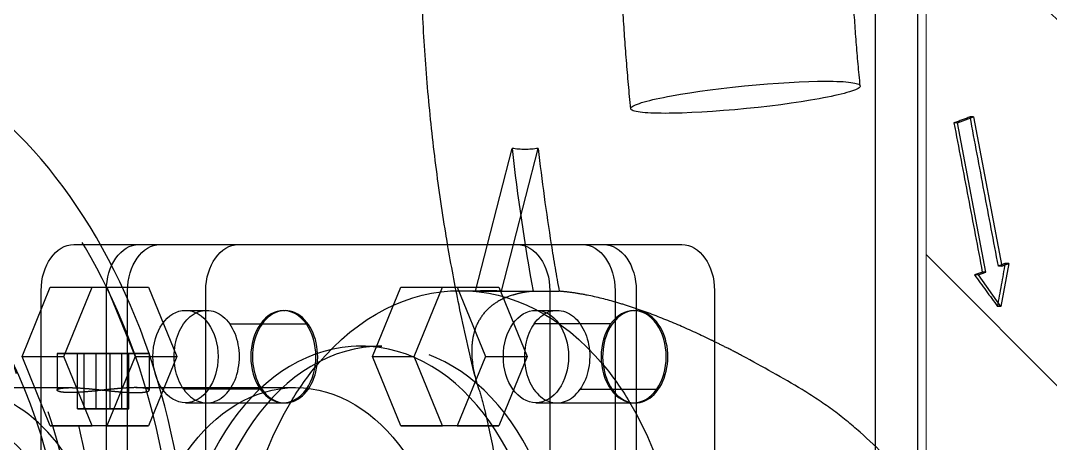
# Model space of a CAD drawing. Header units: millimetres. Extents: x -46397 to 283259, y -8690 to 23983.
# Drawn here: x -20332.2 to -20210.9, y 4625.2 to 4675 of the extents above; entities that cross this region are included whole.
import ezdxf
from ezdxf.enums import TextEntityAlignment as Align

# ---------------------------------------------------------------- set-up
doc = ezdxf.new("R2010")
doc.units = ezdxf.units.MM
doc.linetypes.add('CENTER', pattern=[2, 1.25, -0.25, 0.25, -0.25])
doc.linetypes.add('PHANTOM', pattern=[63.50000000000001, 31.75, -6.35, 6.35, -6.35, 6.35, -6.35])
doc.layers.add('DUONGTAM', color=1, linetype='CENTER', lineweight=0)
doc.styles.add('Tahoma', font='tahoma.ttf')
doc.styles.add('Text_nameplate', font='arial.ttf', dxfattribs={"width": 0.9, "height": 2.5})

# ---------------------------------------------------------------- blocks, each defined once
blk = doc.blocks.new('BO-1')
at = {"color": 251, "linetype": 'PHANTOM', "ltscale": 5, "extrusion": (6.890185696795332e-16, 1, 0)}
for p, q in [((599.9951631434087, 3233.614315796662), (599.9951631434087, 1733.614315796662)), ((604.9951631434087, 3233.614315796662), (604.9951631434087, 1733.614315796662))]:
    blk.add_line(p, q, dxfattribs=at)
at = {"color": 251, "linetype": 'PHANTOM', "ltscale": 5, "extrusion": (6.890185696795331e-16, 1, 0)}
for p, q in [((609.7045333707065, 2822.225881395327), (609.2698642614123, 2822.225881395327)), ((609.7045333707065, 2822.225881395327), (611.5687158720975, 2822.932271343791)), ((613.0344875221781, 2804.650200220738), (609.7045333707065, 2822.225881395327)), ((611.5687158720975, 2822.932271343791), (611.1826927296643, 2822.932271343791)), ((611.5687158720975, 2822.932271343791), (614.8986700235691, 2805.356590169202)), ((554.293608359556, 2807.905648649209), (557.2056566766696, 2819.220239782557)), ((557.3679856691451, 2807.905648649209), (560.2800339862879, 2819.220239782557)), ((505.5386755256623, 2807.905648649209), (508.6817903289921, 2807.905648649209)), ((508.6817903289921, 2807.905648649209), (557.8030897887074, 2807.905648649209)), ((513.2246187994606, 2807.905577529553), (565.4890330625349, 2807.905577529553)), ((515.7225503634545, 2807.905554415662), (565.5002410378074, 2807.905554415662)), ((524.9456822920474, 2807.905469072085), (577.2100965550926, 2807.905469072085)), ((552.8783282202494, 2802.406661554302), (554.293608359556, 2807.905648649209)), ((555.9527055298386, 2802.406661554302), (557.3679856691451, 2807.905648649209)), ((557.803114933311, 2807.905648649085), (565.4890582071093, 2807.90557752943)), ((565.5002410378074, 2807.905554415662), (567.9869646265288, 2807.905554415662)), ((567.9869897711033, 2807.905554415546), (577.2101216996962, 2807.905469071968)), ((614.8986700235691, 2805.35659016921), (614.5073380366957, 2805.35659016921)), ((615.7603892211919, 2805.683119239799), (614.799067310727, 2800.609474901325)), ((614.8986700235691, 2805.35659016921), (615.7603892211919, 2805.683119239806)), ((615.7603892211919, 2805.683119239799), (615.3331453128194, 2805.683119239799)), ((612.1727683245554, 2804.323671150142), (611.6945873183722, 2804.323671150142)), ((612.1727683245554, 2804.323671150142), (613.0344875221781, 2804.650200220746)), ((614.799067310727, 2800.609474901325), (612.1727683245554, 2804.323671150149)), ((613.0344875221781, 2804.650200220738), (612.6167384583387, 2804.650200220738)), ((499.4434662566637, 2794.720911557004), (502.7716150371998, 2802.873085470103)), ((501.6953367775714, 2728.557822561747), (501.6956787440577, 2802.470866040476)), ((502.7716150371998, 2802.873085470103), (507.6906187324494, 2802.873039953524)), ((502.7716150371998, 2802.873085470103), (509.4278371645196, 2802.873085470103)), ((504.3624699518841, 2794.720866040433), (507.6906187324494, 2802.873039953524)), ((507.6906187324494, 2802.873039953524), (514.3468408597691, 2802.873039953524)), ((509.3812800513988, 2728.557751442092), (509.3816220178851, 2802.470794920821)), ((509.4278371645196, 2802.873085470103), (511.2657600895618, 2802.873068463411)), ((509.4278371645196, 2802.873085470103), (512.7559105112741, 2794.720911557004)), ((511.2657600895618, 2802.873068463411), (514.3468408597691, 2802.873039953524)), ((511.8792116153927, 2728.557728328208), (511.879553581879, 2802.470771806937)), ((514.3468408597691, 2802.873039953524), (517.6749142065237, 2794.720866040425)), ((521.1023435439856, 2728.55764298463), (521.1026855104428, 2802.470686463359)), ((540.7477254110272, 2794.720911557004), (544.0758741915633, 2802.873085470103)), ((544.0758741915633, 2802.873085470103), (550.7320963188831, 2802.873085470103)), ((544.0758741915633, 2802.873085470103), (548.9948778868129, 2802.873039953524)), ((545.6667291062477, 2794.720866040433), (548.9948778868129, 2802.873039953524)), ((548.9948778868129, 2802.873039953524), (555.6511000141327, 2802.873039953524)), ((550.7320963188831, 2802.873085470103), (555.6511000141327, 2802.873039953524)), ((550.7320963188831, 2802.873085470103), (554.0601696656377, 2794.720911557004)), ((551.0780352622096, 2802.470686462559), (554.4321580289397, 2802.470655426154)), ((555.6511000141327, 2802.873039953524), (558.9791733608872, 2794.720866040425)), ((561.6460362811049, 2802.470866040476), (561.6456943146186, 2728.557822561747)), ((569.3319795549323, 2802.470794920828), (569.331637588446, 2728.557751442099)), ((571.8299111189262, 2802.470771806937), (571.82956915244, 2728.557728328215)), ((581.0530430474901, 2802.470686463359), (581.0527010810038, 2728.55764298463)), ((552.8783282202494, 2802.406661554295), (559.6783049636579, 2802.406598632679)), ((555.9527055298386, 2802.406661554295), (562.752682273247, 2802.406598632679)), ((518.7046856422385, 2800.155577529386), (521.2026172062033, 2800.155554415495)), ((530.2489723389153, 2800.133731719467), (530.441120920761, 2800.133729941478)), ((560.008944796602, 2800.155577529386), (562.5068763605668, 2800.155554415495)), ((571.5224877201836, 2800.133731719467), (571.7146363020292, 2800.133729941478)), ((614.799067310727, 2800.609474901325), (614.4089830898156, 2800.609474901325)), ((523.9276510247146, 2798.552858506617), (532.9586343714327, 2798.552774941029)), ((568.8127607695351, 2798.552774941029), (559.7817774227879, 2798.552858506617)), ((539.3569114226266, 2795.94905578969), (541.8548429866205, 2795.949032675806)), ((502.7715396034182, 2786.568737643906), (499.4434662566637, 2794.720911557004)), ((499.4434662566637, 2794.720911557004), (504.3624699518841, 2794.720866040433)), ((503.5625080493919, 2795.079796640163), (503.5624880972609, 2790.767318725823)), ((507.6905432986678, 2786.568692127334), (504.3624699518841, 2794.720866040425)), ((505.9664043116791, 2788.558050145014), (505.9664344851917, 2795.079789275489)), ((508.1851751942886, 2795.079789275489), (505.9664344851626, 2795.079789275489)), ((506.7785499490856, 2795.079771495574), (505.9664344851917, 2795.079789275489)), ((506.7785197755729, 2788.558032365105), (506.7785499490856, 2795.079771495581)), ((509.8094061220763, 2795.079753715665), (506.7785499490856, 2795.079771495581)), ((508.185145020776, 2788.558050145014), (508.1851751942886, 2795.079789275489)), ((508.1851751942886, 2795.079789275489), (511.2160313672794, 2795.079771495581)), ((512.7559105112741, 2794.720911557004), (509.427761730738, 2786.568737643913)), ((509.8093759485637, 2788.55801458519), (509.8094061220763, 2795.079753715665)), ((512.0281468311732, 2795.079753715665), (509.8094061220763, 2795.079753715665)), ((511.2160011937667, 2788.558032365105), (511.2160313672794, 2795.079771495581)), ((511.2160313672794, 2795.079771495574), (512.0281468312023, 2795.079753715658)), ((512.0281166576606, 2788.55801458519), (512.0281468311732, 2795.079753715665)), ((512.7559105112741, 2794.720911557004), (514.5153498220025, 2794.720895276547)), ((514.4320727451413, 2794.966960030379), (514.432053314813, 2790.767263188293)), ((514.432073266973, 2795.079746350978), (514.4320727451413, 2794.966960030379)), ((514.5153498220025, 2794.720895276547), (517.6749142065237, 2794.720866040433)), ((517.6749142065237, 2794.720866040433), (516.179524541978, 2791.05796590677)), ((544.0757987577817, 2786.568737643906), (540.7477254110272, 2794.720911557004)), ((540.7477254110272, 2794.720911557004), (545.6667291062768, 2794.720866040433)), ((548.9948024530313, 2786.568692127334), (545.6667291062768, 2794.720866040425)), ((554.0601696656377, 2794.720911557004), (550.7320208851015, 2786.568737643913)), ((554.0601696656377, 2794.720911557004), (558.9791733608872, 2794.720866040433)), ((558.9791733608872, 2794.720866040433), (555.6510245803511, 2786.568692127334)), ((491.5118692828401, 2791.058194161775), (505.154463904677, 2791.058067923976)), ((512.8403633991547, 2791.057996804728), (515.6562831478659, 2791.057970748425)), ((516.179524541978, 2791.05796590677), (514.3467654259875, 2786.568692127334)), ((515.6562831478659, 2791.057970748425), (531.6709228885302, 2791.057822561594)), ((527.5238379420189, 2790.866862411127), (518.4928545953007, 2790.866945976723)), ((565.2165027328592, 2790.866945976723), (574.2474860795774, 2790.866862411127)), ((518.7045850638533, 2789.286012312154), (530.2334999745653, 2789.285905632675)), ((521.217888413812, 2789.264250067831), (530.4410203423759, 2789.264164724246)), ((560.0088442182168, 2789.286012312154), (571.5377591289289, 2789.285905632675)), ((562.4914037950803, 2789.264250067831), (571.7145357236441, 2789.264164724246)), ((506.7785197755729, 2788.558032365105), (505.9664043116791, 2788.558050145021)), ((505.9664043116791, 2788.558050145014), (508.185145020776, 2788.558050145014)), ((509.8093759485637, 2788.55801458519), (506.7785197755729, 2788.558032365105)), ((508.185145020776, 2788.558050145014), (511.2160011937667, 2788.558032365105)), ((512.0281166576606, 2788.55801458519), (509.8093759485637, 2788.55801458519)), ((511.2160011937667, 2788.558032365105), (512.0281166576897, 2788.55801458519)), ((509.427761730738, 2786.568737643906), (502.7715396034182, 2786.568737643906)), ((502.7715396034182, 2786.568737643906), (507.6905432986678, 2786.568692127327)), ((514.3467654259875, 2786.568692127334), (507.6905432986678, 2786.568692127334)), ((509.427761730738, 2786.568737643906), (514.3467654259875, 2786.568692127327)), ((550.7320208851015, 2786.568737643906), (544.0757987577817, 2786.568737643906)), ((544.0757987577817, 2786.568737643906), (548.9948024530313, 2786.568692127327)), ((555.6510245803511, 2786.568692127334), (548.9948024530313, 2786.568692127334)), ((550.7320208851015, 2786.568737643906), (555.6510245803511, 2786.568692127327))]:
    blk.add_line(p, q, dxfattribs=at)
at = {"color": 251, "linetype": 'PHANTOM', "ltscale": 5}
for centre, major_axis, ratio, start_param, end_param in [((471.1438832480344, 2765.51490436836), (-0.0006084991956002776, -65.76086956422351), 0.7071067811714111, -1.570789783786966, 4.490080882379702), ((460.4312611030182, 2765.515003494522), (-0.0006286148553484898, -67.93478260767084), 0.707106781171373, -1.570789783786884, 4.712395523392702), ((471.1438832480344, 2765.514904368375), (-0.0006286148550644843, -67.9347826076701), 0.7071067811713899, 2.597233569913262e-14, 3.141592653589819), ((459.6149683373224, 2765.515011047854), (-0.0006084991799773386, -65.76086956422536), 0.7071067811713733, -1.570789783786884, 4.712395523392702), ((458.0777796825569, 2765.515025271784), (-0.0005978171597637182, -64.60645726415213), 0.7071067811713732, -1.570789783786884, 4.712395523392702), ((458.0777796825569, 2765.515025271784), (-0.0005670194641789456, -61.27813192063342), 0.7071067811713732, -1.570789783786884, 4.712395523392702), ((459.6149683373224, 2765.515011047854), (-0.0005707182605037352, -61.67786304708815), 0.707106781171373, -1.570789783786884, 4.712395523392702), ((584.7053146677499, 2825.240855549532), (-13.520364222643, -1.34355454706576), 0.0984056618659799, -0.7902874237086843, 5.492897883470902), ((468.8381002659153, 2765.514925704269), (-0.0004878051277504286, -52.71739130355257), 0.7071067811713732, -1.570789783786884, 4.712395523392702), ((468.8381002658862, 2765.514925704276), (-0.0004676894438830547, -50.54347826010788), 0.7071067811713733, -0.3621533011822278, 3.265440386558965), ((677.8961294520705, 2845.947759634499), (1.332471448834231e-13, 172.762092933991), 0.7071067811865474, 1.726127289017257, 1.825573311847291), ((680.9705067641335, 2845.947759635198), (1.403525722434758e-13, 172.7620929375493), 0.7071067811865471, 1.726127289018113, 1.79281544046712), ((680.9705067611358, 2845.947759634259), (1.367998585616767e-13, 172.7620929331974), 0.7071067811865471, 1.792815440467226, 1.825573311847029), ((544.9204705112788, 2765.514221698072), (16.48964317118618, 35.45891940119444), 0.6315235665455181, 6.509976985077053, 6.627691996971215), ((518.7046353530313, 2794.720794920777), (-5.028918842787923e-05, -5.434782608613668), 0.7071067811713732, 1.570802869802909, 7.853988176982496), ((530.2489220497082, 2794.698949110858), (5.028918766722167e-05, 5.434782608613924), 0.7071067811708088, -0.7825631895042777, 2.353372602293805), ((530.441070631583, 2794.698947332869), (5.028919412150323e-05, 5.434782608613152), 0.7071067811716998, -1.744403107262472, 3.315212520074476), ((560.0088945073949, 2794.720794920777), (-5.028918842787923e-05, -5.434782608613668), 0.7071067811713732, 1.570802869802909, 7.853988176982496), ((571.7145860128512, 2794.698947332869), (-5.028919361457539e-05, -5.434782608614602), 0.7071067811711693, -0.1736067804672476, 4.8860088468697), ((571.5224374310055, 2794.698949110858), (5.028919250512953e-05, 5.43478260861392), 0.7071067811708587, -2.353359516277426, 0.7825762755206567), ((521.2179387029901, 2794.699032676454), (-5.028918766855394e-05, -5.434782608612643), 0.7071067811711071, -0.7882200512966966, 2.359029464085991), ((530.2335502637725, 2794.720688241298), (-5.028918766722167e-05, -5.434782608613924), 0.7071067811708088, -0.7825631895042777, 2.353372602293805), ((562.4914540842583, 2794.699032676454), (-5.028919655833174e-05, -5.434782608613484), 0.7071067811715301, -2.359016378123754, 0.7882331372584597), ((571.5378094181069, 2794.720688241298), (-5.028919250512953e-05, -5.43478260861392), 0.7071067811708587, -2.353359516277426, 0.7825762755206567), ((491.511632923648, 2765.514715901296), (-0.0002363591805326111, -25.54347826048591), 0.7071067811714474, -0.03637033671137146, 4.712395523392632), ((530.441070631583, 2794.698947332862), (-5.028920306579298e-05, -5.434782608608599), 0.7071067811711308, 0.1736198664853528, 1.39718954632935), ((571.7145860128512, 2794.698947332862), (-5.02891998012932e-05, -5.434782608608627), 0.707106781171992, -1.397176460309948, -0.1736067804659509), ((489.5901471052202, 2765.514733681205), (-0.0002112145936223511, -22.82608695617791), 0.7071067811713393, 0.1489508395607219, 4.712395523392773)]:
    blk.add_ellipse(centre, major_axis=major_axis, ratio=ratio, start_param=start_param, end_param=end_param, dxfattribs=at)
at = {"color": 251, "linetype": 'PHANTOM', "ltscale": 5, "extrusion": (0, 0, -1)}
for centre, major_axis, ratio, start_param, end_param in [((505.5386503810587, 2802.470866040476), (5.028919766304557e-05, 5.434782608614279), 0.7071067811704644, -1.57080286980411, -6.543009213544337e-06), ((513.224593654857, 2802.470794920828), (5.028919766304557e-05, 5.434782608614279), 0.7071067811704644, -1.57080286980411, -6.543009213544337e-06), ((515.7225252188509, 2802.470771806937), (5.028919766304557e-05, 5.434782608614279), 0.7071067811704644, -1.57080286980411, -6.543009213544337e-06), ((524.9456571474439, 2802.470686463352), (5.028919766332545e-05, 5.434782608614279), 0.7071067811704644, -1.570802869803776, -6.543009214210471e-06), ((557.8030646441039, 2802.470866040469), (5.028920600171284e-05, 5.434782608616017), 0.7071067811725373, -6.543010298898366e-06, 1.570789783784263), ((565.4890330625349, 2802.47458672417), (5.711137373568608e-15, 5.430990805387411), 1.15745881410194e-06, 2.49525087752173e-26, 6.547575811133087e-06), ((565.4890079179313, 2802.470794920828), (5.028918027624997e-05, 5.434782608614118), 0.7071067811709507, -1.328714915871387e-12, 1.570789783785947), ((567.9869394819252, 2802.470771806937), (5.028919571178608e-05, 5.4347826086142), 0.7071067811725372, -6.543008952419882e-06, 1.570789783785944), ((577.2100965550926, 2802.474479933564), (-1.280508606533029e-12, 5.430989138520093), 1.157458932516786e-06, 2.102852975497872e-07, 6.757862448394877e-06), ((577.2100714105181, 2802.470686463352), (5.028917770381049e-05, 5.434782608615931), 0.7071067811709509, -6.705747068735946e-13, 1.57078978378694), ((551.0776932957233, 2765.514164723998), (0.0003419664916292483, 36.95652173856843), 0.7071067811714067, -0.7008437473929643, 0.7008306613765451), ((521.2025669170253, 2794.720771806886), (5.028919374280616e-05, 5.434782608613917), 0.7071067811716257, -2.359029464085901, 0.7882200512948927), ((562.5068260713888, 2794.720771806886), (5.028919857183223e-05, 5.434782608613077), 0.7071067811713778, -0.7882331372583353, 2.359016378122932), ((539.3566298031656, 2765.51427318146), (-0.000281619455193488, -30.43478260823654), 0.7071067811713732, -1.570802869802909, 4.712382437376677), ((541.8545613671595, 2765.514250067576), (0.000281619455193488, 30.43478260823654), 0.7071067811713732, -1.570802869802908, 4.712382437376678), ((508.9972906581825, 2795.079771495574), (-5.434782608792414, 2.514459426067833e-05), 4.626605343094385e-06, -0.7853981634081508, 3.022554735385153), ((508.9972906581825, 2795.079771495574), (5.434782608784816, -2.514459447994771e-05), 4.626605131377884e-06, -8.310951926659982e-11, 2.356194490104605), ((508.9972906587063, 2795.079771494926), (5.434782608278332, -2.51439450947099e-05), 4.626612218326503e-06, -0.1190379182774244, -6.471416458264656e-11), ((551.0776932952285, 2765.514164723926), (0.0003419672551251815, 36.95652173865835), 0.7071067811605489, -0.8699656654327956, -0.7008437474076411), ((551.0776932967419, 2765.514164724188), (-0.0003419652278241877, -36.95652173829834), 0.7071067811548082, -2.440761992189883, -2.271640074163077), ((531.6706865293381, 2765.514344301115), (-0.000236359181769064, -25.54347826048435), 0.7071067811714706, 2.83225954378315e-13, 3.141592653590076), ((531.6706865293381, 2765.514344301115), (0.0002363591843415034, 25.54347826048071), 0.7071067811711644, -4.263256414560601e-13, 1.570789783786422), ((551.0776932957233, 2765.514164723991), (0.0003419664860799094, 36.95652173856841), 0.707106781171411, -2.271640074187848, -0.8699656654182806), ((551.0776932957233, 2765.514164723991), (-0.0003419664860799094, -36.95652173856841), 0.707106781171411, -2.271640074187848, -0.8699656654182806)]:
    blk.add_ellipse(centre, major_axis=major_axis, ratio=ratio, start_param=start_param, end_param=end_param, dxfattribs=at)
at = {"color": 251, "linetype": 'PHANTOM', "ltscale": 5}
for points, knots in [([(571.1849504451384, 2823.897301002461), (570.9968029464071, 2825.790653762739), (570.8273756369017, 2827.687459984464), (570.5260653660807, 2831.486603662914), (570.3941824093636, 2833.388941088637), (570.1680418796896, 2837.197767631679), (570.0737843101961, 2839.104256717587), (569.9229525233677, 2842.920004179451), (569.8663783083612, 2844.829262523705), (569.7909480448288, 2848.649164189538), (569.7720919974963, 2850.559807479247), (569.77210083729, 2852.470450622608)], [1.431176529643346, 1.431176529643346, 1.431176529643346, 1.431176529643346, 1.459101797675257, 1.459101797675257, 1.487027065707167, 1.487027065707167, 1.514952333739078, 1.514952333739078, 1.542877601770988, 1.542877601770988, 1.570802869802899, 1.570802869802899, 1.570802869802899, 1.570802869802899]), ([(598.2256788904197, 2826.584410096588), (598.0553910217131, 2828.298039076177), (597.9019972762617, 2830.015292734901), (597.6291457750194, 2833.455607109838), (597.5096880204801, 2835.178667783676), (597.3048234549933, 2838.629148756071), (597.2194166449481, 2840.356569012456), (597.0827360982948, 2843.814317938432), (597.031462362298, 2845.544646566003), (596.9630972474988, 2849.006758506727), (596.9460058689583, 2850.738541777948), (596.9460138812428, 2852.470324899634)], [1.431176529643346, 1.431176529643346, 1.431176529643346, 1.431176529643346, 1.459101797675256, 1.459101797675256, 1.487027065707167, 1.487027065707167, 1.514952333739077, 1.514952333739077, 1.542877601770988, 1.542877601770988, 1.570802869802898, 1.570802869802898, 1.570802869802898, 1.570802869802898]), ([(549.6019192717795, 2807.905648649201), (549.5261559513165, 2808.350228593456), (549.4517333543045, 2808.79514941543), (548.9124684530543, 2812.080638312462), (548.500870265445, 2814.934260090766), (547.7871479585883, 2820.662007472176), (547.4850241003442, 2823.536132894577), (546.990480617329, 2829.29859957007), (546.7980611793755, 2832.186940571734), (546.6605687851552, 2835.079235512942)], [1.3343023061644, 1.3343023061644, 1.3343023061644, 1.3343023061644, 1.342713060838554, 1.342713060838554, 1.396365105618362, 1.396365105618362, 1.45001715039817, 1.45001715039817, 1.503669195177977, 1.503669195177977, 1.503669195177977, 1.503669195177977]), ([(609.2698642614123, 2822.225881395327), (609.8367371065833, 2819.296617481672), (610.3974270978943, 2816.367342457136), (611.5122471805953, 2810.508780619607), (612.0663814409636, 2807.579493814116), (612.6167384583387, 2804.650200220738)], [2.070565660435548e-07, 2.070565660435548e-07, 2.070565660435548e-07, 2.070565660435548e-07, 0.00837021429414093, 0.00837021429414093, 0.01674022153171581, 0.01674022153171581, 0.01674022153171581, 0.01674022153171581]), ([(614.5073380366957, 2805.35659016921), (613.9501772071817, 2808.285872085715), (613.3944903548982, 2811.215153171532), (612.2871269291209, 2817.073713083079), (611.7354441840725, 2820.002991912287), (611.1826927296643, 2822.932271343791)], [2.070551320720136e-07, 2.070551320720136e-07, 2.070551320720136e-07, 2.070551320720136e-07, 0.008370207767640806, 0.008370207767640806, 0.01674020848014954, 0.01674020848014954, 0.01674020848014954, 0.01674020848014954]), ([(615.4950818177895, 2742.315410760512), (617.943510998186, 2746.24470621561), (619.9813165033993, 2750.336416269366), (623.3822671706148, 2758.859352027965), (624.7201379165344, 2763.298711481006), (626.6736629104998, 2772.291408557318), (627.2890437790484, 2776.845357681229), (627.8224394871213, 2785.984071312935), (627.7403514879115, 2790.569062954205), (626.8753214944154, 2799.688393546753), (626.0925409389893, 2804.223008591337), (624.9430507702054, 2808.689466364176)], [0.8484503225358123, 0.8484503225358123, 0.8484503225358123, 0.8484503225358123, 1.057024726696185, 1.057024726696185, 1.272732453568598, 1.272732453568598, 1.488440180441011, 1.488440180441011, 1.704147907313424, 1.704147907313424, 1.919855634185836, 1.919855634185836, 1.919855634185836, 1.919855634185836]), ([(552.8292773776047, 2792.384463521234), (552.1455162054335, 2795.158725872516), (551.5159450616629, 2797.952586301272), (550.4557711537054, 2803.132737849639), (550.0094487378083, 2805.514261548739), (549.6019192717795, 2807.905648649201)], [1.235408971278939, 1.235408971278939, 1.235408971278939, 1.235408971278939, 1.289061016058747, 1.289061016058747, 1.3343023061644, 1.3343023061644, 1.3343023061644, 1.3343023061644]), ([(559.6783049636579, 2802.406598632686), (559.2320178776281, 2802.366338379649), (558.800343592593, 2802.306479956573), (557.9853987303213, 2802.150733392319), (557.6010231583787, 2802.054984374536), (556.5136171917839, 2801.717191959066), (555.8760593266634, 2801.424768700028), (555.0419822786062, 2800.89389453641), (554.7846144172654, 2800.701359802556), (554.3167812176107, 2800.293710854396), (554.1050752781448, 2800.077878851397), (553.5315035690728, 2799.397659914339), (553.230931112048, 2798.900688272694), (552.8884812686301, 2798.099860120314), (552.7924705422483, 2797.823649923729), (552.6350419079245, 2797.253959391328), (552.5737083360145, 2796.960225968575), (552.4404553303029, 2796.06536977935), (552.4179408745258, 2795.447354802735), (552.5211115540296, 2793.542258803489), (552.8160017187765, 2792.204717501762), (553.2932951567054, 2790.822570579793)], [0.04100053986358185, 0.04100053986358185, 0.04100053986358185, 0.04100053986358185, 0.04286927583543619, 0.04286927583543619, 0.04473801180729053, 0.04473801180729053, 0.04847548375099923, 0.04847548375099923, 0.05034421972285358, 0.05034421972285358, 0.05221295569470792, 0.05221295569470792, 0.05595042763841661, 0.05595042763841661, 0.05781916361027095, 0.05781916361027095, 0.0596878995821253, 0.0596878995821253, 0.063425371525834, 0.063425371525834, 0.0709003154132514, 0.0709003154132514, 0.0709003154132514, 0.0709003154132514]), ([(581.0530152817082, 2796.469354284371), (580.9210057596501, 2796.533932056231), (580.7889886385237, 2796.598179458448), (579.4224655899161, 2797.259673826255), (578.1870462287043, 2797.828126056124), (575.7128125667805, 2798.896237899721), (574.4740059291944, 2799.395980682003), (572.6117087669845, 2800.082864856977), (571.9904660659668, 2800.301133947335), (570.7651365236961, 2800.708349477009), (570.1587610026181, 2800.898165810879), (568.3591067169909, 2801.424000603355), (567.1851843279146, 2801.716642125608), (565.467230468872, 2802.056281166141), (564.8995575192675, 2802.153065667419), (563.8016239424178, 2802.307940226845), (563.2690290387254, 2802.366617443801), (562.752682273247, 2802.406598632686)], [0.0179192981759011, 0.0179192981759011, 0.0179192981759011, 0.0179192981759011, 0.01831908835386573, 0.01831908835386573, 0.02205950445958505, 0.02205950445958505, 0.02579992056530438, 0.02579992056530438, 0.02767012861816405, 0.02767012861816405, 0.02954033667102372, 0.02954033667102372, 0.03328075277674306, 0.03328075277674306, 0.03515096082960273, 0.03515096082960273, 0.03702116888246239, 0.03702116888246239, 0.03702116888246239, 0.03702116888246239]), ([(591.3789653066488, 2790.822570579785), (589.0860504059528, 2792.192005943038), (586.7435036293173, 2793.525556581077), (583.7266091518395, 2795.119521603262), (583.118727394467, 2795.434601255813), (582.0239676620404, 2795.98985448141), (581.5385428698792, 2796.231838919321), (581.0530152817082, 2796.469354284371)], [0.007097840036707774, 0.007097840036707774, 0.007097840036707774, 0.007097840036707774, 0.0145786722481464, 0.0145786722481464, 0.01644888030100607, 0.01644888030100607, 0.0179192981759011, 0.0179192981759011, 0.0179192981759011, 0.0179192981759011]), ([(505.1542977082718, 2790.47316824165), (505.4089651729446, 2790.473165885157), (505.6842898493924, 2790.480955952324), (506.2744698775641, 2790.510539775806), (506.593164430582, 2790.532690540266), (507.2512977867445, 2790.587420263681), (507.5898024872877, 2790.619771954469), (508.2858114192786, 2790.690639796125), (508.6445390056469, 2790.729313507506), (509.3512890949496, 2790.805361800205), (509.7030907237786, 2790.843131507307), (510.4038912692631, 2790.913887269821), (510.7453468047897, 2790.946048621071), (511.235862761474, 2790.986179315118), (511.3962246135634, 2790.998256841082), (511.7105571239663, 2791.019425117648), (511.86538492408, 2791.028552504202), (512.3119426288176, 2791.050484529475), (512.586356872489, 2791.057951229316), (513.0895199260558, 2791.058041965426), (513.3198674967862, 2791.050414937924), (513.7149365938676, 2791.021363575059), (513.8820808427408, 2791.000077610359), (514.0868517821364, 2790.959672429261), (514.1474491585977, 2790.944734815592), (514.2505453153572, 2790.91307175002), (514.293446246942, 2790.896283731443), (514.3967513972311, 2790.843799415252), (514.4319994556427, 2790.805760097971), (514.4321070505248, 2790.728953641123), (514.3973568639194, 2790.691034863736), (514.2601355310471, 2790.620363221792), (514.1558258725854, 2790.587317670081), (513.8843160090328, 2790.532691172627), (513.7177962283604, 2790.51090992989), (513.3227188862802, 2790.481055847068), (513.092905766418, 2790.473197912983), (512.5907462096948, 2790.473138742364), (512.3162946050579, 2790.480696846), (511.7190554737172, 2790.51057465332), (511.4042804134078, 2790.532512312606), (510.9134290664515, 2790.573277221473), (510.7464233417995, 2790.588189997176), (510.405482721806, 2790.620270058051), (510.2309463627462, 2790.637504667244), (509.7077658284397, 2790.690782018134), (509.356331452931, 2790.728678566131), (508.6477842129534, 2790.804928549308), (508.2887683798908, 2790.843455937084), (507.5947340187267, 2790.913539730773), (507.2560084885336, 2790.945525116852), (506.5953321903362, 2790.999640573402), (506.2785778803809, 2791.021239369937), (505.688532228407, 2791.050306878326), (505.4106895163422, 2791.058017396459), (504.9029751681082, 2791.058117951802), (504.677691107936, 2791.050615369295), (504.2825973495201, 2791.021742837027), (504.1117465606949, 2791.000009944128), (503.8399346390797, 2790.946360512568), (503.7371124405763, 2790.914479515679), (503.6326865068986, 2790.861666520319), (503.6062430935272, 2790.843151223413), (503.5713143420289, 2790.805714380902), (503.5626113403705, 2790.786721035275), (503.5622455003613, 2790.729725101501), (503.5962531711266, 2790.691592561776), (503.7349841957039, 2790.620065552259), (503.8376101594185, 2790.587685440809), (504.1073985102994, 2790.533170099585), (504.2767843270558, 2790.510899516896), (504.6734346927551, 2790.480969109336), (504.8996302435698, 2790.473170598136), (505.1542977082718, 2790.47316824165)], [0, 0, 0, 0, 0.000979690561318095, 0.000979690561318095, 0.00195938112263619, 0.00195938112263619, 0.002939071683954284, 0.002939071683954284, 0.00391876224527238, 0.00391876224527238, 0.004898452806590474, 0.004898452806590474, 0.005878143367908569, 0.005878143367908569, 0.006367988648567617, 0.006367988648567617, 0.006857833929226663, 0.006857833929226663, 0.007837524490544766, 0.007837524490544766, 0.008817215051862868, 0.008817215051862868, 0.00979690561318097, 0.00979690561318097, 0.01028675089384003, 0.01028675089384003, 0.01077659617449908, 0.01077659617449908, 0.0117562867358172, 0.0117562867358172, 0.01273597729713532, 0.01273597729713532, 0.01371566785845343, 0.01371566785845343, 0.01469535841977155, 0.01469535841977155, 0.01567504898108966, 0.01567504898108966, 0.01665473954240778, 0.01665473954240778, 0.0176344301037259, 0.0176344301037259, 0.01812427538438497, 0.01812427538438497, 0.01861412066504405, 0.01861412066504405, 0.0195938112263622, 0.0195938112263622, 0.02057350178768035, 0.02057350178768035, 0.02155319234899851, 0.02155319234899851, 0.02253288291031666, 0.02253288291031666, 0.02351257347163482, 0.02351257347163482, 0.02449226403295297, 0.02449226403295297, 0.02547195459427112, 0.02547195459427112, 0.02645164515558928, 0.02645164515558928, 0.02694149043624836, 0.02694149043624836, 0.02743133571690743, 0.02743133571690743, 0.02841102627822556, 0.02841102627822556, 0.02939071683954369, 0.02939071683954369, 0.03037040740086181, 0.03037040740086181, 0.03135009796217994, 0.03135009796217994, 0.03135009796217994, 0.03135009796217994]), ([(553.2932951567054, 2790.822570579793), (553.5405147874844, 2790.106671670238), (553.7515163161443, 2789.330096558781), (554.0528227643226, 2788.084829951117), (554.1504734238843, 2787.6562490455), (554.3445572784112, 2786.773053308618), (554.4411443198333, 2786.317634430405), (554.9271914602432, 2783.989592925308), (555.3301572979253, 2781.964811549271), (556.0628250089067, 2778.712124490198), (556.3286524610303, 2777.588051385949), (556.9088997157232, 2775.292098858172), (557.2233523373143, 2774.119409234071), (557.9106539722707, 2771.727600920935), (558.284278584324, 2770.506026419604), (558.8929034822795, 2768.649220150921), (559.1036126876425, 2768.026733518851), (559.5416989230434, 2766.77499123885), (559.7696309914463, 2766.144049816471), (560.0050930371799, 2765.513840310061)], [0.01191688118130392, 0.01191688118130392, 0.01191688118130392, 0.01191688118130392, 0.01585140096528298, 0.01585140096528298, 0.01781866085727252, 0.01781866085727252, 0.01978592074926205, 0.01978592074926205, 0.02765496031722016, 0.02765496031722016, 0.0315894801011992, 0.0315894801011992, 0.03552399988517826, 0.03552399988517826, 0.03945851966915732, 0.03945851966915732, 0.04142577956114685, 0.04142577956114685, 0.04339303945313637, 0.04339303945313637, 0.04339303945313637, 0.04339303945313637]), ([(612.2695073002251, 2765.513840310061), (612.2110509928025, 2765.670297460249), (612.1502999436634, 2765.830434406813), (612.0283394906146, 2766.14668462885), (611.8428595576552, 2766.620155943882), (611.6498047369241, 2767.090910207986), (611.2536917352118, 2768.028776214288), (610.9762842170021, 2768.649165802814), (610.1046220691351, 2770.495530450051), (609.4710064038809, 2771.706740363527), (608.0996910140093, 2774.087575266331), (607.3619851765397, 2775.25720950704), (606.176208613877, 2776.977823549282), (605.7677282266959, 2777.545710612747), (604.9239092396165, 2778.669580637663), (604.4881080755149, 2779.226020190265), (602.2613611718698, 2781.952240263218), (600.31396112722, 2783.975920183756), (597.1474827279744, 2786.755319953806), (596.0508789270534, 2787.63880039124), (593.7731239437999, 2789.310349039272), (592.5884059663222, 2790.100236397823), (591.3789653066488, 2790.822570579785)], [-4.057752522942348e-05, -4.057752522942348e-05, -4.057752522942348e-05, -4.057752522942348e-05, 0.0004478185926376124, 0.0004478185926376124, 0.0009362147105046483, 0.00191300694623872, 0.00191300694623872, 0.003866591417706861, 0.003866591417706861, 0.007773760360643148, 0.007773760360643148, 0.01168092930357943, 0.01168092930357943, 0.01363451377504758, 0.01363451377504758, 0.01558809824651572, 0.01558809824651572, 0.0234024361323883, 0.0234024361323883, 0.02730960507532458, 0.02730960507532458, 0.03121677401826086, 0.03121677401826086, 0.03121677401826086, 0.03121677401826086])]:
    blk.add_open_spline(points, degree=3, knots=knots, dxfattribs=at)
for points in [[(611.1826927296643, 2822.932271343791), (610.5680946632056, 2822.696590431177), (609.9304892263317, 2822.461127076702), (609.2698642614123, 2822.225881395327)], [(560.2800339862879, 2819.22023978255), (559.2125053720956, 2819.054190897343), (558.1877129355562, 2819.054190897343), (557.2056566766696, 2819.22023978255)], [(614.4089830898156, 2800.609474901325), (614.7442116770253, 2802.301060109629), (615.0509692863561, 2803.992257216382), (615.3331453128194, 2805.683119239799)], [(614.8716577551968, 2805.499162407407), (614.7512214270828, 2805.451652561202), (614.6297815277067, 2805.4041284819), (614.5073380366957, 2805.35659016921)], [(615.3331453128194, 2805.683119239799), (615.1809891377343, 2805.621824023063), (615.0271599664993, 2805.560505079139), (614.8716577551968, 2805.499162407407)], [(612.6167384583387, 2804.650200220738), (612.3141016797745, 2804.541231261665), (612.0067180623882, 2804.432388235586), (611.6945873183722, 2804.323671150142)], [(611.6945873183722, 2804.323671150142), (612.6183892260888, 2803.086064168169), (613.5219736573345, 2801.847969461629), (614.4089830898156, 2800.609474901325)]]:
    blk.add_open_spline(points, degree=3, dxfattribs=at)
at = {"color": 251, "linetype": 'PHANTOM', "ltscale": 5, "style": 'Text_nameplate', "width": 0.9, "flags": 2}
blk.add_attdef('SPEC.', text='', height=2.5, dxfattribs=at).set_placement((282.5000000000291, 89.66567553442064), align=Align.MIDDLE_CENTER)
at = {"color": 251, "linetype": 'PHANTOM', "ltscale": 5, "style": 'Tahoma'}
for tag, height, p in [('PROJECT_CODE', 2.4, (245.0000000000291, 77.98846827837906)), ('DESIGN_PRESSURE', 2.608695652173889, (320.0000000000291, 77.98846827837906)), ('SERIAL_NO.', 2.608695652173889, (245.0000000000291, 69.45190202651929)), ('MAX_WORKING_PRESS', 2.608695652173889, (320.0000000000291, 69.45190202651929)), ('YEAR', 2.608695652173889, (245.0000000000291, 60.91533577467408)), ('TEST_PRES.', 2.608695652173889, (320.0000000000291, 60.91533577465952)), ('VOLUME', 2.608695652173889, (245.0000000000291, 52.37876952282886)), ('MAX_WORKING_TEMP.', 2.608695652173889, (320.0000000000291, 52.37876952281431))]:
    blk.add_attdef(tag, text='', height=height, dxfattribs=at).set_placement(p, align=Align.MIDDLE_CENTER)

msp = doc.modelspace()

# ---------------------------------------------------------------- hatches: boundary and pattern name
h = msp.add_hatch()
h.set_pattern_fill('AR-HBONE', color=1, scale=0.3)
h.set_pattern_definition([(45, (-288320.135346978, -5674.705977216247), (0, 43.10522938113193), [91.44, -30.48]), (135, (-288298.582746978, -5653.153377216247), (4.263256414560601e-15, 43.10522938113193), [91.44, -30.48])])
edge = h.paths.add_edge_path()
edge.add_line((-20175.52143419534, 3524.555132402826), (-20175.52143419534, 5124.206465215781))
edge.add_arc((-20435.38341244683, 5125.857425441247), 259.8672226550366, 359.6359922254444, 423.1169667415435)
edge.add_arc((-20831.5214342096, 4344.393628654208), 1136.00134355679, 63.1183280641451, 116.8816184490646)
edge.add_arc((-21227.65858114493, 5125.856891881416), 259.8680940998796, 116.8829182880217, 180.3638907443265)
edge.add_line((-21487.52143419534, 5124.20645690578), (-21487.52143419534, 3524.555140712835))
edge.add_arc((-21227.65957556159, 3522.904099286579), 259.8671035556069, 179.6359741550151, 243.1169466113345)
edge.add_arc((-20831.52143417666, 4304.367980882769), 1136.001354187139, 243.1183200120746, 296.8816103969757)
edge.add_arc((-20435.38439811766, 3522.904773294542), 259.8682044877388, 296.88289934597, 360.3638738621672)
edge = h.paths.add_edge_path(flags=16)
edge.add_line((-21437.52143419534, 3524.387826217644), (-21437.52143419534, 5124.373771400962))
edge.add_arc((-21227.65957556141, 5125.857498331927), 209.8671035557809, 116.88305338869239, 180.4050753922423, ccw=False)
edge.add_arc((-20831.5214341933, 4344.394971917707), 1086.000145450308, 63.11835869769362, 116.88164908259421, ccw=False)
edge.add_arc((-20435.38341244665, 5125.85742544136), 209.8672226548663, -0.40505526201701514, 63.11696674156889, ccw=False)
edge.add_line((-20225.52143419534, 5124.37377140102), (-20225.52143419534, 3524.387826217586))
edge.add_arc((-20435.38341244677, 3522.90417217725), 209.8672226549791, -63.11696674152728, 0.4050552620158214, ccw=False)
edge.add_arc((-20831.5214341933, 4304.366625700663), 1086.000145450101, 243.11835091740022, 296.8816413023147, ccw=False)
edge.add_arc((-21227.65957556141, 3522.904099286679), 209.8671035557798, 179.5949246077577, 243.11694661130758, ccw=False)

# ---------------------------------------------------------------- linework, layer by layer
at = {"layer": 'DUONGTAM', "color": 5, "lineweight": 0, "ltscale": 100, "elevation": -1.499105149169903}
msp.add_lwpolyline([(-21437.52143419534, 5074.380798809361), (-21437.52143419534, 3574.380798809361), (-21437.52143419534, 3524.387826217644, 0.2844896771697005), (-21322.55537661398, 3335.717058876602, 0.2389866582865144), (-20340.48762330716, 3335.71699219833, 0.2844896771696986), (-20225.52143419534, 3524.387826217586), (-20225.52143419534, 3574.380798809303), (-20225.52143419534, 5074.380798809303), (-20225.52143419534, 5124.37377140102, 0.2844896771696986), (-20340.48762330716, 5313.044605420277, 0.2389866582865144), (-21322.55537661398, 5313.044538742004, 0.2844896771697005), (-21437.52143419534, 5124.373771400962), (-21437.52143419534, 5074.380798809245)], format="xyb", dxfattribs=at)

# ---------------------------------------------------------------- block references
msp.add_blockref('BO-1', (-20831.51659927238, 1840.699129868123, -1.499105149169903))

doc.saveas('drawing.dxf')
